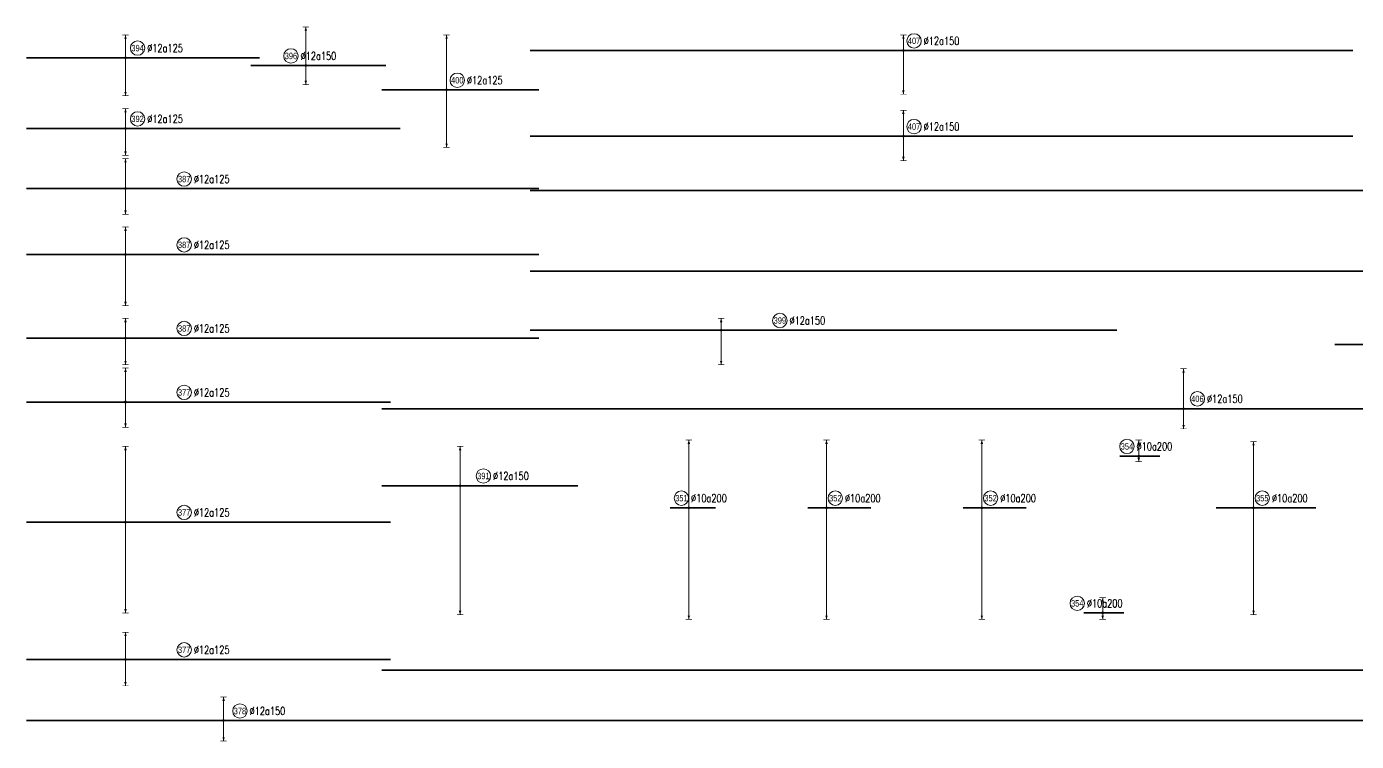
# Model space of a CAD drawing. Header units: millimetres. Extents: x -415354 to 883813, y -531490 to 486716.
# Drawn here: x 338303 to 421373, y 44780 to 89420 of the extents above; entities that cross this region are included whole.
import ezdxf
from ezdxf.enums import TextEntityAlignment as Align

# ---------------------------------------------------------------- set-up
doc = ezdxf.new("R2010")
doc.units = ezdxf.units.MM
doc.header["$MEASUREMENT"] = 0
for name, color, linetype, lineweight in [('NDC_S_DIM', 1, 'Continuous', 15), ('NDC_S_REBAR', 4, 'Continuous', 35), ('NDC_S_VN TEXT', 7, 'Continuous', 20)]:
    doc.layers.add(name, color=color, linetype=linetype, lineweight=lineweight)
doc.styles.add('ARIAL', font='arial.ttf', dxfattribs={"width": 0.8})
doc.styles.add('NDC_EN TXT', font='romans.shx', dxfattribs={"width": 0.8})

# ---------------------------------------------------------------- blocks, each defined once
blk = doc.blocks.new('*U989')
at = {"layer": 'NDC_S_REBAR'}
for p in [(0, 0), (-367.02, 0), (-367.02, 0)]:
    blk.add_line(p, (-367.02, 0), dxfattribs=at)
at = {"layer": 'NDC_S_VN TEXT', "color": 3, "style": 'NDC_EN TXT', "width": 0.75}
blk.add_attdef('DKT', (5.1, 1.75), '', height=2.5, dxfattribs=at)
at = {"layer": 'NDC_S_VN TEXT', "style": 'ARIAL', "width": 0.8}
blk.add_attdef('KHT', text='', height=2, dxfattribs=at).set_placement((2.1, 3), align=Align.MIDDLE_CENTER)
blk = doc.blocks.new('*U987')
at = {"layer": 'NDC_S_REBAR'}
for p in [(0, 0), (-367.02, 0), (-367.02, 0)]:
    blk.add_line(p, (-367.02, 0), dxfattribs=at)
at = {"layer": 'NDC_S_VN TEXT', "color": 3, "style": 'NDC_EN TXT', "width": 0.75}
blk.add_attdef('DKT', (5.1, 1.75), '', height=2.5, dxfattribs=at)
at = {"layer": 'NDC_S_VN TEXT', "style": 'ARIAL', "width": 0.8}
blk.add_attdef('KHT', text='', height=2, dxfattribs=at).set_placement((2.1, 3), align=Align.MIDDLE_CENTER)
blk = doc.blocks.new('*U986')
at = {"layer": 'NDC_S_REBAR'}
for p in [(0, 0), (-179.81, 0), (-179.81, 0)]:
    blk.add_line(p, (-179.81, 0), dxfattribs=at)
at = {"layer": 'NDC_S_VN TEXT', "color": 3, "style": 'NDC_EN TXT', "width": 0.75}
blk.add_attdef('DKT', (5.1, 1.75), '', height=2.5, dxfattribs=at)
at = {"layer": 'NDC_S_VN TEXT', "style": 'ARIAL', "width": 0.8}
blk.add_attdef('KHT', text='', height=2, dxfattribs=at).set_placement((2.1, 3), align=Align.MIDDLE_CENTER)
blk = doc.blocks.new('*U985')
at = {"layer": 'NDC_S_REBAR'}
for p in [(0, 0), (-477.16, 0), (-477.16, 0)]:
    blk.add_line(p, (-477.16, 0), dxfattribs=at)
at = {"layer": 'NDC_S_VN TEXT', "style": 'ARIAL', "width": 0.8}
blk.add_attdef('KHT', text='', height=2, dxfattribs=at).set_placement((2.1, -2.92), align=Align.MIDDLE_CENTER)
at = {"layer": 'NDC_S_VN TEXT', "color": 3, "style": 'NDC_EN TXT', "width": 0.75}
blk.add_attdef('DKT', (5.1, -4.17), '', height=2.5, dxfattribs=at)
blk = doc.blocks.new('*U970')
h = blk.add_hatch(color=6)
edge = h.paths.add_edge_path()
edge.add_arc((0, 0), 0.3, 0, 360)
at = {"layer": 'NDC_S_DIM', "color": 8}
for q in [(0, 12.56), (0, -6.2)]:
    blk.add_line((0, 0), q, dxfattribs=at)
for points in [[(-1, 12.56, 0.2, 0.2, 0), (1, 12.56, 0, 0, 0)], [(-1, -6.2, 0.2, 0.2, 0), (1, -6.2, 0, 0, 0)]]:
    blk.add_lwpolyline(points, format="xyseb", dxfattribs=at)
at = {"layer": 'NDC_S_DIM'}
blk.add_circle((4.31, 3.17), 2.25, dxfattribs=at)
at = {"layer": 'NDC_S_DIM', "color": 6}
blk.add_circle((0, 0), 0.3, dxfattribs=at)
at = {"layer": 'NDC_S_DIM', "color": 8}
for points in [[(-0.4, 11.36), (0, 12.56), (0.4, 11.36)], [(-0.4, -5), (0, -6.2), (0.4, -5)]]:
    blk.add_solid(points, dxfattribs=at)
at = {"layer": 'NDC_S_REBAR'}
for p, q in [((0, 0), (-250.37, 0)), ((-250.37, 0), (-250.37, 0)), ((0, 0), (626.48, 0)), ((-250.37, 0), (-250.37, 0))]:
    blk.add_line(p, q, dxfattribs=at)
at = {"layer": 'NDC_S_VN TEXT', "style": 'ARIAL', "width": 0.8}
blk.add_attdef('KHT', text='', height=2, dxfattribs=at).set_placement((4.31, 3.17), align=Align.MIDDLE_CENTER)
at = {"layer": 'NDC_S_VN TEXT', "color": 3, "style": 'NDC_EN TXT', "width": 0.75}
blk.add_attdef('DKT', (7.31, 1.92), '', height=2.5, dxfattribs=at)
blk = doc.blocks.new('*U963')
h = blk.add_hatch(color=6)
edge = h.paths.add_edge_path()
edge.add_arc((0, 0), 0.3, 0, 360)
at = {"layer": 'NDC_S_DIM', "color": 8}
for q in [(0, 5), (0, -1.75)]:
    blk.add_line((0, 0), q, dxfattribs=at)
for points in [[(-1, 5, 0.2, 0.2, 0), (1, 5, 0, 0, 0)], [(-1, -1.75, 0.2, 0.2, 0), (1, -1.75, 0, 0, 0)]]:
    blk.add_lwpolyline(points, format="xyseb", dxfattribs=at)
at = {"layer": 'NDC_S_DIM'}
blk.add_circle((-3.67, 3), 2.25, dxfattribs=at)
at = {"layer": 'NDC_S_DIM', "color": 6}
blk.add_circle((0, 0), 0.3, dxfattribs=at)
at = {"layer": 'NDC_S_DIM', "color": 8}
for points in [[(-0.4, 3.8), (0, 5), (0.4, 3.8)], [(-0.4, -0.55), (0, -1.75), (0.4, -0.55)]]:
    blk.add_solid(points, dxfattribs=at)
at = {"layer": 'NDC_S_REBAR'}
for p, q in [((0, 0), (-5.85, 0)), ((-5.85, 0), (-5.85, 0)), ((0, 0), (6.6, 0)), ((6.6, 0), (6.6, 0)), ((6.6, 0), (6.6, 0)), ((-5.85, 0), (-5.85, 0))]:
    blk.add_line(p, q, dxfattribs=at)
at = {"layer": 'NDC_S_VN TEXT', "color": 3, "style": 'NDC_EN TXT', "width": 0.75}
blk.add_attdef('DKT', (-0.67, 1.75), '', height=2.5, dxfattribs=at)
at = {"layer": 'NDC_S_VN TEXT', "style": 'ARIAL', "width": 0.8}
blk.add_attdef('KHT', text='', height=2, dxfattribs=at).set_placement((-3.67, 3), align=Align.MIDDLE_CENTER)
blk = doc.blocks.new('*U992')
h = blk.add_hatch(color=6)
edge = h.paths.add_edge_path()
edge.add_arc((0, 0), 0.3, 0, 360)
at = {"layer": 'NDC_S_DIM', "color": 8}
for q in [(0, 21.16), (0, -34.84)]:
    blk.add_line((0, 0), q, dxfattribs=at)
for points in [[(-1, 21.16, 0.2, 0.2, 0), (1, 21.16, 0, 0, 0)], [(-1, -34.84, 0.2, 0.2, 0), (1, -34.84, 0, 0, 0)]]:
    blk.add_lwpolyline(points, format="xyseb", dxfattribs=at)
at = {"layer": 'NDC_S_DIM'}
blk.add_circle((2.74, 3), 2.25, dxfattribs=at)
at = {"layer": 'NDC_S_DIM', "color": 6}
blk.add_circle((0, 0), 0.3, dxfattribs=at)
at = {"layer": 'NDC_S_DIM', "color": 8}
for points in [[(-0.4, 19.96), (0, 21.16), (0.4, 19.96)], [(-0.4, -33.64), (0, -34.84), (0.4, -33.64)]]:
    blk.add_solid(points, dxfattribs=at)
at = {"layer": 'NDC_S_REBAR'}
for p, q in [((0, 0), (-5.85, 0)), ((-5.85, 0), (-5.85, 0)), ((0, 0), (13.85, 0)), ((13.85, 0), (13.85, 0)), ((13.85, 0), (13.85, 0)), ((-5.85, 0), (-5.85, 0))]:
    blk.add_line(p, q, dxfattribs=at)
at = {"layer": 'NDC_S_VN TEXT', "color": 3, "style": 'NDC_EN TXT', "width": 0.75}
blk.add_attdef('DKT', (5.74, 1.75), '', height=2.5, dxfattribs=at)
at = {"layer": 'NDC_S_VN TEXT', "style": 'ARIAL', "width": 0.8}
blk.add_attdef('KHT', text='', height=2, dxfattribs=at).set_placement((2.74, 3), align=Align.MIDDLE_CENTER)
blk = doc.blocks.new('*U953')
h = blk.add_hatch(color=6)
edge = h.paths.add_edge_path()
edge.add_arc((-1.67, 0), 0.3, 0, 360)
at = {"layer": 'NDC_S_DIM', "color": 8}
for q in [(-1.67, 7.12), (-1.67, -11.88)]:
    blk.add_line((-1.67, 0), q, dxfattribs=at)
for points in [[(-2.67, 7.12, 0.2, 0.2, 0), (-0.67, 7.12, 0, 0, 0)], [(-2.67, -11.88, 0.2, 0.2, 0), (-0.67, -11.88, 0, 0, 0)]]:
    blk.add_lwpolyline(points, format="xyseb", dxfattribs=at)
at = {"layer": 'NDC_S_DIM'}
blk.add_circle((2.1, 3), 2.25, dxfattribs=at)
at = {"layer": 'NDC_S_DIM', "color": 6}
blk.add_circle((-1.67, 0), 0.3, dxfattribs=at)
at = {"layer": 'NDC_S_DIM', "color": 8}
for points in [[(-2.07, 5.92), (-1.67, 7.12), (-1.27, 5.92)], [(-2.07, -10.68), (-1.67, -11.88), (-1.27, -10.68)]]:
    blk.add_solid(points, dxfattribs=at)
at = {"layer": 'NDC_S_REBAR'}
for p, q in [((0, 0), (-32.56, 0)), ((-32.56, 0), (-32.56, 0)), ((0, 0), (40.14, 0)), ((40.14, 0), (40.14, 0)), ((40.14, 0), (40.14, 0)), ((-32.56, 0), (-32.56, 0))]:
    blk.add_line(p, q, dxfattribs=at)
at = {"layer": 'NDC_S_VN TEXT', "color": 3, "style": 'NDC_EN TXT', "width": 0.75}
blk.add_attdef('DKT', (5.1, 1.75), '', height=2.5, dxfattribs=at)
at = {"layer": 'NDC_S_VN TEXT', "style": 'ARIAL', "width": 0.8}
blk.add_attdef('KHT', text='', height=2, dxfattribs=at).set_placement((2.1, 3), align=Align.MIDDLE_CENTER)
blk = doc.blocks.new('*U952')
h = blk.add_hatch(color=6)
edge = h.paths.add_edge_path()
edge.add_arc((-1.37, 0), 0.3, 0, 360)
at = {"layer": 'NDC_S_DIM', "color": 8}
for q in [(-1.37, 12.07), (-1.37, -5.93)]:
    blk.add_line((-1.37, 0), q, dxfattribs=at)
for points in [[(-2.37, 12.07, 0.2, 0.2, 0), (-0.37, 12.07, 0, 0, 0)], [(-2.37, -5.93, 0.2, 0.2, 0), (-0.37, -5.93, 0, 0, 0)]]:
    blk.add_lwpolyline(points, format="xyseb", dxfattribs=at)
at = {"layer": 'NDC_S_DIM'}
blk.add_circle((-6.01, 3), 2.25, dxfattribs=at)
at = {"layer": 'NDC_S_DIM', "color": 6}
blk.add_circle((-1.37, 0), 0.3, dxfattribs=at)
at = {"layer": 'NDC_S_DIM', "color": 8}
for points in [[(-1.77, 10.87), (-1.37, 12.07), (-0.97, 10.87)], [(-1.77, -4.73), (-1.37, -5.93), (-0.97, -4.73)]]:
    blk.add_solid(points, dxfattribs=at)
at = {"layer": 'NDC_S_REBAR'}
for p, q in [((0, 0), (-18.57, 0)), ((-18.57, 0), (-18.57, 0)), ((0, 0), (23.63, 0)), ((23.63, 0), (23.63, 0)), ((23.63, 0), (23.63, 0)), ((-18.57, 0), (-18.57, 0))]:
    blk.add_line(p, q, dxfattribs=at)
at = {"layer": 'NDC_S_VN TEXT', "color": 3, "style": 'NDC_EN TXT', "width": 0.75}
blk.add_attdef('DKT', (-3.01, 1.75), '', height=2.5, dxfattribs=at)
at = {"layer": 'NDC_S_VN TEXT', "style": 'ARIAL', "width": 0.8}
blk.add_attdef('KHT', text='', height=2, dxfattribs=at).set_placement((-6.01, 3), align=Align.MIDDLE_CENTER)
blk = doc.blocks.new('*U951')
h = blk.add_hatch(color=6)
edge = h.paths.add_edge_path()
edge.add_arc((-12.87, 0), 0.3, 0, 360)
at = {"layer": 'NDC_S_DIM', "color": 8}
for q in [(-12.87, 17.15), (-12.87, -17.95)]:
    blk.add_line((-12.87, 0), q, dxfattribs=at)
for points in [[(-13.87, 17.15, 0.2, 0.2, 0), (-11.87, 17.15, 0, 0, 0)], [(-13.87, -17.95, 0.2, 0.2, 0), (-11.87, -17.95, 0, 0, 0)]]:
    blk.add_lwpolyline(points, format="xyseb", dxfattribs=at)
at = {"layer": 'NDC_S_DIM'}
blk.add_circle((-9.54, 3), 2.25, dxfattribs=at)
at = {"layer": 'NDC_S_DIM', "color": 6}
blk.add_circle((-12.87, 0), 0.3, dxfattribs=at)
at = {"layer": 'NDC_S_DIM', "color": 8}
for points in [[(-13.27, 15.95), (-12.87, 17.15), (-12.47, 15.95)], [(-13.27, -16.75), (-12.87, -17.95), (-12.47, -16.75)]]:
    blk.add_solid(points, dxfattribs=at)
at = {"layer": 'NDC_S_REBAR'}
for p, q in [((0, 0), (-33.06, 0)), ((-33.06, 0), (-33.06, 0)), ((0, 0), (15.89, 0)), ((15.89, 0), (15.89, 0)), ((15.89, 0), (15.89, 0)), ((-33.06, 0), (-33.06, 0))]:
    blk.add_line(p, q, dxfattribs=at)
at = {"layer": 'NDC_S_VN TEXT', "color": 3, "style": 'NDC_EN TXT', "width": 0.75}
blk.add_attdef('DKT', (-6.54, 1.75), '', height=2.5, dxfattribs=at)
at = {"layer": 'NDC_S_VN TEXT', "style": 'ARIAL', "width": 0.8}
blk.add_attdef('KHT', text='', height=2, dxfattribs=at).set_placement((-9.54, 3), align=Align.MIDDLE_CENTER)
blk = doc.blocks.new('*U950')
h = blk.add_hatch(color=6)
edge = h.paths.add_edge_path()
edge.add_arc((-12.87, 0), 0.3, 0, 360)
at = {"layer": 'NDC_S_DIM', "color": 8}
for q in [(-12.87, 4.86), (-12.87, -13.64)]:
    blk.add_line((-12.87, 0), q, dxfattribs=at)
for points in [[(-13.87, 4.86, 0.2, 0.2, 0), (-11.87, 4.86, 0, 0, 0)], [(-13.87, -13.64, 0.2, 0.2, 0), (-11.87, -13.64, 0, 0, 0)]]:
    blk.add_lwpolyline(points, format="xyseb", dxfattribs=at)
at = {"layer": 'NDC_S_DIM'}
blk.add_circle((-9.54, 3), 2.25, dxfattribs=at)
at = {"layer": 'NDC_S_DIM', "color": 6}
blk.add_circle((-12.87, 0), 0.3, dxfattribs=at)
at = {"layer": 'NDC_S_DIM', "color": 8}
for points in [[(-13.27, 3.66), (-12.87, 4.86), (-12.47, 3.66)], [(-13.27, -12.44), (-12.87, -13.64), (-12.47, -12.44)]]:
    blk.add_solid(points, dxfattribs=at)
at = {"layer": 'NDC_S_REBAR'}
for p, q in [((0, 0), (-129.46, 0)), ((-129.46, 0), (-129.46, 0)), ((0, 0), (127.48, 0)), ((127.48, 0), (127.48, 0)), ((127.48, 0), (127.48, 0)), ((-129.46, 0), (-129.46, 0))]:
    blk.add_line(p, q, dxfattribs=at)
at = {"layer": 'NDC_S_VN TEXT', "color": 3, "style": 'NDC_EN TXT', "width": 0.75}
blk.add_attdef('DKT', (-6.54, 1.75), '', height=2.5, dxfattribs=at)
at = {"layer": 'NDC_S_VN TEXT', "style": 'ARIAL', "width": 0.8}
blk.add_attdef('KHT', text='', height=2, dxfattribs=at).set_placement((-9.54, 3), align=Align.MIDDLE_CENTER)
blk = doc.blocks.new('*U949')
h = blk.add_hatch(color=6)
edge = h.paths.add_edge_path()
edge.add_arc((-1.67, 0), 0.3, 0, 360)
at = {"layer": 'NDC_S_DIM', "color": 8}
for q in [(-1.67, 6.22), (-1.67, -8.38)]:
    blk.add_line((-1.67, 0), q, dxfattribs=at)
for points in [[(-2.67, 6.22, 0.2, 0.2, 0), (-0.67, 6.22, 0, 0, 0)], [(-2.67, -8.38, 0.2, 0.2, 0), (-0.67, -8.38, 0, 0, 0)]]:
    blk.add_lwpolyline(points, format="xyseb", dxfattribs=at)
at = {"layer": 'NDC_S_DIM'}
blk.add_circle((2.1, 3), 2.25, dxfattribs=at)
at = {"layer": 'NDC_S_DIM', "color": 6}
blk.add_circle((-1.67, 0), 0.3, dxfattribs=at)
at = {"layer": 'NDC_S_DIM', "color": 8}
for points in [[(-2.07, 5.02), (-1.67, 6.22), (-1.27, 5.02)], [(-2.07, -7.18), (-1.67, -8.38), (-1.27, -7.18)]]:
    blk.add_solid(points, dxfattribs=at)
at = {"layer": 'NDC_S_REBAR'}
for p, q in [((0, 0), (-32.56, 0)), ((-32.56, 0), (-32.56, 0)), ((0, 0), (84.17, 0)), ((84.17, 0), (84.17, 0)), ((84.17, 0), (84.17, 0)), ((-32.56, 0), (-32.56, 0))]:
    blk.add_line(p, q, dxfattribs=at)
at = {"layer": 'NDC_S_VN TEXT', "color": 3, "style": 'NDC_EN TXT', "width": 0.75}
blk.add_attdef('DKT', (5.1, 1.75), '', height=2.5, dxfattribs=at)
at = {"layer": 'NDC_S_VN TEXT', "style": 'ARIAL', "width": 0.8}
blk.add_attdef('KHT', text='', height=2, dxfattribs=at).set_placement((2.1, 3), align=Align.MIDDLE_CENTER)
blk = doc.blocks.new('*U948')
h = blk.add_hatch(color=6)
edge = h.paths.add_edge_path()
edge.add_arc((-1.67, 0), 0.3, 0, 360)
at = {"layer": 'NDC_S_DIM', "color": 8}
for q in [(-1.67, 9.4), (-1.67, -8)]:
    blk.add_line((-1.67, 0), q, dxfattribs=at)
for points in [[(-2.67, 9.4, 0.2, 0.2, 0), (-0.67, 9.4, 0, 0, 0)], [(-2.67, -8, 0.2, 0.2, 0), (-0.67, -8, 0, 0, 0)]]:
    blk.add_lwpolyline(points, format="xyseb", dxfattribs=at)
at = {"layer": 'NDC_S_DIM'}
blk.add_circle((16.66, 3), 2.25, dxfattribs=at)
at = {"layer": 'NDC_S_DIM', "color": 6}
blk.add_circle((-1.67, 0), 0.3, dxfattribs=at)
at = {"layer": 'NDC_S_DIM', "color": 8}
for points in [[(-2.07, 8.2), (-1.67, 9.4), (-1.27, 8.2)], [(-2.07, -6.8), (-1.67, -8), (-1.27, -6.8)]]:
    blk.add_solid(points, dxfattribs=at)
at = {"layer": 'NDC_S_REBAR'}
for p, q in [((0, 0), (-32.56, 0)), ((-32.56, 0), (-32.56, 0)), ((0, 0), (127.39, 0)), ((127.39, 0), (127.39, 0)), ((127.39, 0), (127.39, 0)), ((-32.56, 0), (-32.56, 0))]:
    blk.add_line(p, q, dxfattribs=at)
at = {"layer": 'NDC_S_VN TEXT', "color": 3, "style": 'NDC_EN TXT', "width": 0.75}
blk.add_attdef('DKT', (19.66, 1.75), '', height=2.5, dxfattribs=at)
at = {"layer": 'NDC_S_VN TEXT', "style": 'ARIAL', "width": 0.8}
blk.add_attdef('KHT', text='', height=2, dxfattribs=at).set_placement((16.66, 3), align=Align.MIDDLE_CENTER)
blk = doc.blocks.new('*U947')
h = blk.add_hatch(color=6)
edge = h.paths.add_edge_path()
edge.add_arc((-12.87, 0), 0.3, 0, 360)
at = {"layer": 'NDC_S_DIM', "color": 8}
for q in [(-12.87, 8.12), (-12.87, -7.63)]:
    blk.add_line((-12.87, 0), q, dxfattribs=at)
for points in [[(-13.87, 8.12, 0.2, 0.2, 0), (-11.87, 8.12, 0, 0, 0)], [(-13.87, -7.63, 0.2, 0.2, 0), (-11.87, -7.63, 0, 0, 0)]]:
    blk.add_lwpolyline(points, format="xyseb", dxfattribs=at)
at = {"layer": 'NDC_S_DIM'}
blk.add_circle((-9.54, 3), 2.25, dxfattribs=at)
at = {"layer": 'NDC_S_DIM', "color": 6}
blk.add_circle((-12.87, 0), 0.3, dxfattribs=at)
at = {"layer": 'NDC_S_DIM', "color": 8}
for points in [[(-13.27, 6.92), (-12.87, 8.12), (-12.47, 6.92)], [(-13.27, -6.43), (-12.87, -7.63), (-12.47, -6.43)]]:
    blk.add_solid(points, dxfattribs=at)
at = {"layer": 'NDC_S_REBAR'}
for p, q in [((0, 0), (-129.46, 0)), ((-129.46, 0), (-129.46, 0)), ((0, 0), (127.48, 0)), ((127.48, 0), (127.48, 0)), ((127.48, 0), (127.48, 0)), ((-129.46, 0), (-129.46, 0))]:
    blk.add_line(p, q, dxfattribs=at)
at = {"layer": 'NDC_S_VN TEXT', "color": 3, "style": 'NDC_EN TXT', "width": 0.75}
blk.add_attdef('DKT', (-6.54, 1.75), '', height=2.5, dxfattribs=at)
at = {"layer": 'NDC_S_VN TEXT', "style": 'ARIAL', "width": 0.8}
blk.add_attdef('KHT', text='', height=2, dxfattribs=at).set_placement((-9.54, 3), align=Align.MIDDLE_CENTER)
blk = doc.blocks.new('*U946')
h = blk.add_hatch(color=6)
edge = h.paths.add_edge_path()
edge.add_arc((-1.67, 0), 0.3, 0, 360)
at = {"layer": 'NDC_S_DIM', "color": 8}
for q in [(-1.67, 8.57), (-1.67, -15.93)]:
    blk.add_line((-1.67, 0), q, dxfattribs=at)
for points in [[(-2.67, 8.57, 0.2, 0.2, 0), (-0.67, 8.57, 0, 0, 0)], [(-2.67, -15.93, 0.2, 0.2, 0), (-0.67, -15.93, 0, 0, 0)]]:
    blk.add_lwpolyline(points, format="xyseb", dxfattribs=at)
at = {"layer": 'NDC_S_DIM'}
blk.add_circle((16.66, 3), 2.25, dxfattribs=at)
at = {"layer": 'NDC_S_DIM', "color": 6}
blk.add_circle((-1.67, 0), 0.3, dxfattribs=at)
at = {"layer": 'NDC_S_DIM', "color": 8}
for points in [[(-2.07, 7.37), (-1.67, 8.57), (-1.27, 7.37)], [(-2.07, -14.73), (-1.67, -15.93), (-1.27, -14.73)]]:
    blk.add_solid(points, dxfattribs=at)
at = {"layer": 'NDC_S_REBAR'}
for p, q in [((0, 0), (-32.56, 0)), ((-32.56, 0), (-32.56, 0)), ((0, 0), (127.39, 0)), ((127.39, 0), (127.39, 0)), ((127.39, 0), (127.39, 0)), ((-32.56, 0), (-32.56, 0))]:
    blk.add_line(p, q, dxfattribs=at)
at = {"layer": 'NDC_S_VN TEXT', "color": 3, "style": 'NDC_EN TXT', "width": 0.75}
blk.add_attdef('DKT', (19.66, 1.75), '', height=2.5, dxfattribs=at)
at = {"layer": 'NDC_S_VN TEXT', "style": 'ARIAL', "width": 0.8}
blk.add_attdef('KHT', text='', height=2, dxfattribs=at).set_placement((16.66, 3), align=Align.MIDDLE_CENTER)
blk = doc.blocks.new('*U945')
h = blk.add_hatch(color=6)
edge = h.paths.add_edge_path()
edge.add_arc((-1.67, 0), 0.3, 0, 360)
at = {"layer": 'NDC_S_DIM', "color": 8}
for q in [(-1.67, 6.15), (-1.67, -8.35)]:
    blk.add_line((-1.67, 0), q, dxfattribs=at)
for points in [[(-2.67, 6.15, 0.2, 0.2, 0), (-0.67, 6.15, 0, 0, 0)], [(-2.67, -8.35, 0.2, 0.2, 0), (-0.67, -8.35, 0, 0, 0)]]:
    blk.add_lwpolyline(points, format="xyseb", dxfattribs=at)
at = {"layer": 'NDC_S_DIM'}
blk.add_circle((16.66, 3), 2.25, dxfattribs=at)
at = {"layer": 'NDC_S_DIM', "color": 6}
blk.add_circle((-1.67, 0), 0.3, dxfattribs=at)
at = {"layer": 'NDC_S_DIM', "color": 8}
for points in [[(-2.07, 4.95), (-1.67, 6.15), (-1.27, 4.95)], [(-2.07, -7.15), (-1.67, -8.35), (-1.27, -7.15)]]:
    blk.add_solid(points, dxfattribs=at)
at = {"layer": 'NDC_S_REBAR'}
for p, q in [((0, 0), (-32.56, 0)), ((-32.56, 0), (-32.56, 0)), ((0, 0), (127.4, 0)), ((127.4, 0), (127.4, 0)), ((127.4, 0), (127.4, 0)), ((-32.56, 0), (-32.56, 0))]:
    blk.add_line(p, q, dxfattribs=at)
at = {"layer": 'NDC_S_VN TEXT', "color": 3, "style": 'NDC_EN TXT', "width": 0.75}
blk.add_attdef('DKT', (19.66, 1.75), '', height=2.5, dxfattribs=at)
at = {"layer": 'NDC_S_VN TEXT', "style": 'ARIAL', "width": 0.8}
blk.add_attdef('KHT', text='', height=2, dxfattribs=at).set_placement((16.66, 3), align=Align.MIDDLE_CENTER)
blk = doc.blocks.new('*U944')
h = blk.add_hatch(color=6)
edge = h.paths.add_edge_path()
edge.add_arc((-1.67, 0), 0.3, 0, 360)
at = {"layer": 'NDC_S_DIM', "color": 8}
for q in [(-1.67, 10.62), (-1.67, -7.88)]:
    blk.add_line((-1.67, 0), q, dxfattribs=at)
for points in [[(-2.67, 10.62, 0.2, 0.2, 0), (-0.67, 10.62, 0, 0, 0)], [(-2.67, -7.88, 0.2, 0.2, 0), (-0.67, -7.88, 0, 0, 0)]]:
    blk.add_lwpolyline(points, format="xyseb", dxfattribs=at)
at = {"layer": 'NDC_S_DIM'}
blk.add_circle((16.66, 3), 2.25, dxfattribs=at)
at = {"layer": 'NDC_S_DIM', "color": 6}
blk.add_circle((-1.67, 0), 0.3, dxfattribs=at)
at = {"layer": 'NDC_S_DIM', "color": 8}
for points in [[(-2.07, 9.42), (-1.67, 10.62), (-1.27, 9.42)], [(-2.07, -6.68), (-1.67, -7.88), (-1.27, -6.68)]]:
    blk.add_solid(points, dxfattribs=at)
at = {"layer": 'NDC_S_REBAR'}
for p, q in [((0, 0), (-32.56, 0)), ((-32.56, 0), (-32.56, 0)), ((0, 0), (81.14, 0)), ((81.14, 0), (81.14, 0)), ((81.14, 0), (81.14, 0)), ((-32.56, 0), (-32.56, 0))]:
    blk.add_line(p, q, dxfattribs=at)
at = {"layer": 'NDC_S_VN TEXT', "color": 3, "style": 'NDC_EN TXT', "width": 0.75}
blk.add_attdef('DKT', (19.66, 1.75), '', height=2.5, dxfattribs=at)
at = {"layer": 'NDC_S_VN TEXT', "style": 'ARIAL', "width": 0.8}
blk.add_attdef('KHT', text='', height=2, dxfattribs=at).set_placement((16.66, 3), align=Align.MIDDLE_CENTER)
blk = doc.blocks.new('*U943')
h = blk.add_hatch(color=6)
edge = h.paths.add_edge_path()
edge.add_arc((-2.99, 0), 0.3, 0, 360)
at = {"layer": 'NDC_S_DIM', "color": 8}
for q in [(-2.99, 7.36), (-2.99, -6.39)]:
    blk.add_line((-2.99, 0), q, dxfattribs=at)
for points in [[(-3.99, 7.36, 0.2, 0.2, 0), (-1.99, 7.36, 0, 0, 0)], [(-3.99, -6.39, 0.2, 0.2, 0), (-1.99, -6.39, 0, 0, 0)]]:
    blk.add_lwpolyline(points, format="xyseb", dxfattribs=at)
at = {"layer": 'NDC_S_DIM'}
blk.add_circle((2.1, 3), 2.25, dxfattribs=at)
at = {"layer": 'NDC_S_DIM', "color": 6}
blk.add_circle((-2.99, 0), 0.3, dxfattribs=at)
at = {"layer": 'NDC_S_DIM', "color": 8}
for points in [[(-3.39, 6.16), (-2.99, 7.36), (-2.59, 6.16)], [(-3.39, -5.19), (-2.99, -6.39), (-2.59, -5.19)]]:
    blk.add_solid(points, dxfattribs=at)
at = {"layer": 'NDC_S_REBAR'}
for p, q in [((0, 0), (-64.53, 0)), ((-64.53, 0), (-64.53, 0)), ((0, 0), (590.17, 0)), ((-64.53, 0), (-64.53, 0))]:
    blk.add_line(p, q, dxfattribs=at)
at = {"layer": 'NDC_S_VN TEXT', "color": 3, "style": 'NDC_EN TXT', "width": 0.75}
blk.add_attdef('DKT', (5.1, 1.75), '', height=2.5, dxfattribs=at)
at = {"layer": 'NDC_S_VN TEXT', "style": 'ARIAL', "width": 0.8}
blk.add_attdef('KHT', text='', height=2, dxfattribs=at).set_placement((2.1, 3), align=Align.MIDDLE_CENTER)
blk = doc.blocks.new('*U939')
h = blk.add_hatch(color=6)
edge = h.paths.add_edge_path()
edge.add_arc((-1.67, 0), 0.3, 0, 360)
at = {"layer": 'NDC_S_DIM', "color": 8}
for q in [(-1.67, 3.68), (-1.67, -10.82)]:
    blk.add_line((-1.67, 0), q, dxfattribs=at)
for points in [[(-2.67, 3.68, 0.2, 0.2, 0), (-0.67, 3.68, 0, 0, 0)], [(-2.67, -10.82, 0.2, 0.2, 0), (-0.67, -10.82, 0, 0, 0)]]:
    blk.add_lwpolyline(points, format="xyseb", dxfattribs=at)
at = {"layer": 'NDC_S_DIM'}
blk.add_circle((16.66, 3), 2.25, dxfattribs=at)
at = {"layer": 'NDC_S_DIM', "color": 6}
blk.add_circle((-1.67, 0), 0.3, dxfattribs=at)
at = {"layer": 'NDC_S_DIM', "color": 8}
for points in [[(-2.07, 2.48), (-1.67, 3.68), (-1.27, 2.48)], [(-2.07, -9.62), (-1.67, -10.82), (-1.27, -9.62)]]:
    blk.add_solid(points, dxfattribs=at)
at = {"layer": 'NDC_S_REBAR'}
for p, q in [((0, 0), (-61.35, 0)), ((-61.35, 0), (-61.35, 0)), ((0, 0), (121.88, 0)), ((121.88, 0), (121.88, 0)), ((121.88, 0), (121.88, 0)), ((-61.35, 0), (-61.35, 0))]:
    blk.add_line(p, q, dxfattribs=at)
at = {"layer": 'NDC_S_VN TEXT', "color": 3, "style": 'NDC_EN TXT', "width": 0.75}
blk.add_attdef('DKT', (19.66, 1.75), '', height=2.5, dxfattribs=at)
at = {"layer": 'NDC_S_VN TEXT', "style": 'ARIAL', "width": 0.8}
blk.add_attdef('KHT', text='', height=2, dxfattribs=at).set_placement((16.66, 3), align=Align.MIDDLE_CENTER)
blk = doc.blocks.new('*U938')
h = blk.add_hatch(color=6)
edge = h.paths.add_edge_path()
edge.add_arc((-1.67, 0), 0.3, 0, 360)
at = {"layer": 'NDC_S_DIM', "color": 8}
for q in [(-1.67, 12.34), (-1.67, -40.16)]:
    blk.add_line((-1.67, 0), q, dxfattribs=at)
for points in [[(-2.67, 12.34, 0.2, 0.2, 0), (-0.67, 12.34, 0, 0, 0)], [(-2.67, -40.16, 0.2, 0.2, 0), (-0.67, -40.16, 0, 0, 0)]]:
    blk.add_lwpolyline(points, format="xyseb", dxfattribs=at)
at = {"layer": 'NDC_S_DIM'}
blk.add_circle((5.62, 3.12), 2.25, dxfattribs=at)
at = {"layer": 'NDC_S_DIM', "color": 6}
blk.add_circle((-1.67, 0), 0.3, dxfattribs=at)
at = {"layer": 'NDC_S_DIM', "color": 8}
for points in [[(-2.07, 11.14), (-1.67, 12.34), (-1.27, 11.14)], [(-2.07, -38.96), (-1.67, -40.16), (-1.27, -38.96)]]:
    blk.add_solid(points, dxfattribs=at)
at = {"layer": 'NDC_S_REBAR'}
for p, q in [((0, 0), (-26.07, 0)), ((-26.07, 0), (-26.07, 0)), ((0, 0), (35.13, 0)), ((35.13, 0), (35.13, 0)), ((35.13, 0), (35.13, 0)), ((-26.07, 0), (-26.07, 0))]:
    blk.add_line(p, q, dxfattribs=at)
at = {"layer": 'NDC_S_VN TEXT', "color": 3, "style": 'NDC_EN TXT', "width": 0.75}
blk.add_attdef('DKT', (8.62, 1.87), '', height=2.5, dxfattribs=at)
at = {"layer": 'NDC_S_VN TEXT', "style": 'ARIAL', "width": 0.8}
blk.add_attdef('KHT', text='', height=2, dxfattribs=at).set_placement((5.62, 3.12), align=Align.MIDDLE_CENTER)
blk = doc.blocks.new('*U937')
h = blk.add_hatch(color=6)
edge = h.paths.add_edge_path()
edge.add_arc((0, 0), 0.3, 0, 360)
at = {"layer": 'NDC_S_DIM', "color": 8}
for q in [(0, 20.66), (0, -33.34)]:
    blk.add_line((0, 0), q, dxfattribs=at)
for points in [[(-1, 20.66, 0.2, 0.2, 0), (1, 20.66, 0, 0, 0)], [(-1, -33.34, 0.2, 0.2, 0), (1, -33.34, 0, 0, 0)]]:
    blk.add_lwpolyline(points, format="xyseb", dxfattribs=at)
at = {"layer": 'NDC_S_DIM'}
blk.add_circle((2.74, 3), 2.25, dxfattribs=at)
at = {"layer": 'NDC_S_DIM', "color": 6}
blk.add_circle((0, 0), 0.3, dxfattribs=at)
at = {"layer": 'NDC_S_DIM', "color": 8}
for points in [[(-0.4, 19.46), (0, 20.66), (0.4, 19.46)], [(-0.4, -32.14), (0, -33.34), (0.4, -32.14)]]:
    blk.add_solid(points, dxfattribs=at)
at = {"layer": 'NDC_S_REBAR'}
for p, q in [((0, 0), (-11.72, 0)), ((-11.72, 0), (-11.72, 0)), ((0, 0), (19.48, 0)), ((19.48, 0), (19.48, 0)), ((19.48, 0), (19.48, 0)), ((-11.72, 0), (-11.72, 0))]:
    blk.add_line(p, q, dxfattribs=at)
at = {"layer": 'NDC_S_VN TEXT', "color": 3, "style": 'NDC_EN TXT', "width": 0.75}
blk.add_attdef('DKT', (5.74, 1.75), '', height=2.5, dxfattribs=at)
at = {"layer": 'NDC_S_VN TEXT', "style": 'ARIAL', "width": 0.8}
blk.add_attdef('KHT', text='', height=2, dxfattribs=at).set_placement((2.74, 3), align=Align.MIDDLE_CENTER)
blk = doc.blocks.new('*U911')
h = blk.add_hatch(color=6)
edge = h.paths.add_edge_path()
edge.add_arc((-1.67, 0), 0.3, 0, 360)
at = {"layer": 'NDC_S_DIM', "color": 8}
for q in [(-1.67, 23.61), (-1.67, -28.39)]:
    blk.add_line((-1.67, 0), q, dxfattribs=at)
for points in [[(-2.67, 23.61, 0.2, 0.2, 0), (-0.67, 23.61, 0, 0, 0)], [(-2.67, -28.39, 0.2, 0.2, 0), (-0.67, -28.39, 0, 0, 0)]]:
    blk.add_lwpolyline(points, format="xyseb", dxfattribs=at)
at = {"layer": 'NDC_S_DIM'}
blk.add_circle((16.66, 3), 2.25, dxfattribs=at)
at = {"layer": 'NDC_S_DIM', "color": 6}
blk.add_circle((-1.67, 0), 0.3, dxfattribs=at)
at = {"layer": 'NDC_S_DIM', "color": 8}
for points in [[(-2.07, 22.41), (-1.67, 23.61), (-1.27, 22.41)], [(-2.07, -27.19), (-1.67, -28.39), (-1.27, -27.19)]]:
    blk.add_solid(points, dxfattribs=at)
at = {"layer": 'NDC_S_REBAR'}
for p, q in [((0, 0), (-32.56, 0)), ((-32.56, 0), (-32.56, 0)), ((0, 0), (81.14, 0)), ((81.14, 0), (81.14, 0)), ((81.14, 0), (81.14, 0)), ((-32.56, 0), (-32.56, 0))]:
    blk.add_line(p, q, dxfattribs=at)
at = {"layer": 'NDC_S_VN TEXT', "color": 3, "style": 'NDC_EN TXT', "width": 0.75}
blk.add_attdef('DKT', (19.66, 1.75), '', height=2.5, dxfattribs=at)
at = {"layer": 'NDC_S_VN TEXT', "style": 'ARIAL', "width": 0.8}
blk.add_attdef('KHT', text='', height=2, dxfattribs=at).set_placement((16.66, 3), align=Align.MIDDLE_CENTER)
blk = doc.blocks.new('*U910')
h = blk.add_hatch(color=6)
edge = h.paths.add_edge_path()
edge.add_arc((-1.67, 0), 0.3, 0, 360)
at = {"layer": 'NDC_S_DIM', "color": 8}
for q in [(-1.67, 8.51), (-1.67, -8.24)]:
    blk.add_line((-1.67, 0), q, dxfattribs=at)
for points in [[(-2.67, 8.51, 0.2, 0.2, 0), (-0.67, 8.51, 0, 0, 0)], [(-2.67, -8.24, 0.2, 0.2, 0), (-0.67, -8.24, 0, 0, 0)]]:
    blk.add_lwpolyline(points, format="xyseb", dxfattribs=at)
at = {"layer": 'NDC_S_DIM'}
blk.add_circle((16.66, 3), 2.25, dxfattribs=at)
at = {"layer": 'NDC_S_DIM', "color": 6}
blk.add_circle((-1.67, 0), 0.3, dxfattribs=at)
at = {"layer": 'NDC_S_DIM', "color": 8}
for points in [[(-2.07, 7.31), (-1.67, 8.51), (-1.27, 7.31)], [(-2.07, -7.04), (-1.67, -8.24), (-1.27, -7.04)]]:
    blk.add_solid(points, dxfattribs=at)
at = {"layer": 'NDC_S_REBAR'}
for p, q in [((0, 0), (-32.56, 0)), ((-32.56, 0), (-32.56, 0)), ((0, 0), (81.14, 0)), ((81.14, 0), (81.14, 0)), ((81.14, 0), (81.14, 0)), ((-32.56, 0), (-32.56, 0))]:
    blk.add_line(p, q, dxfattribs=at)
at = {"layer": 'NDC_S_VN TEXT', "color": 3, "style": 'NDC_EN TXT', "width": 0.75}
blk.add_attdef('DKT', (19.66, 1.75), '', height=2.5, dxfattribs=at)
at = {"layer": 'NDC_S_VN TEXT', "style": 'ARIAL', "width": 0.8}
blk.add_attdef('KHT', text='', height=2, dxfattribs=at).set_placement((16.66, 3), align=Align.MIDDLE_CENTER)
blk = doc.blocks.new('*U908')
h = blk.add_hatch(color=6)
edge = h.paths.add_edge_path()
edge.add_arc((0, 0), 0.3, 0, 360)
at = {"layer": 'NDC_S_DIM', "color": 8}
for q in [(0, 4.7), (0, -2.05)]:
    blk.add_line((0, 0), q, dxfattribs=at)
for points in [[(-1, 4.7, 0.2, 0.2, 0), (1, 4.7, 0, 0, 0)], [(-1, -2.05, 0.2, 0.2, 0), (1, -2.05, 0, 0, 0)]]:
    blk.add_lwpolyline(points, format="xyseb", dxfattribs=at)
at = {"layer": 'NDC_S_DIM'}
blk.add_circle((-7.95, 2.96), 2.25, dxfattribs=at)
at = {"layer": 'NDC_S_DIM', "color": 6}
blk.add_circle((0, 0), 0.3, dxfattribs=at)
at = {"layer": 'NDC_S_DIM', "color": 8}
for points in [[(-0.4, 3.5), (0, 4.7), (0.4, 3.5)], [(-0.4, -0.85), (0, -2.05), (0.4, -0.85)]]:
    blk.add_solid(points, dxfattribs=at)
at = {"layer": 'NDC_S_REBAR'}
for p, q in [((0, 0), (-5.85, 0)), ((-5.85, 0), (-5.85, 0)), ((0, 0), (6.6, 0)), ((6.6, 0), (6.6, 0)), ((6.6, 0), (6.6, 0)), ((-5.85, 0), (-5.85, 0))]:
    blk.add_line(p, q, dxfattribs=at)
at = {"layer": 'NDC_S_VN TEXT', "color": 3, "style": 'NDC_EN TXT', "width": 0.75}
blk.add_attdef('DKT', (-4.95, 1.71), '', height=2.5, dxfattribs=at)
at = {"layer": 'NDC_S_VN TEXT', "style": 'ARIAL', "width": 0.8}
blk.add_attdef('KHT', text='', height=2, dxfattribs=at).set_placement((-7.95, 2.96), align=Align.MIDDLE_CENTER)
blk = doc.blocks.new('*U891')
h = blk.add_hatch(color=6)
edge = h.paths.add_edge_path()
edge.add_arc((0, 0), 0.3, 0, 360)
at = {"layer": 'NDC_S_DIM', "color": 8}
for q in [(0, 21.16), (0, -34.84)]:
    blk.add_line((0, 0), q, dxfattribs=at)
for points in [[(-1, 21.16, 0.2, 0.2, 0), (1, 21.16, 0, 0, 0)], [(-1, -34.84, 0.2, 0.2, 0), (1, -34.84, 0, 0, 0)]]:
    blk.add_lwpolyline(points, format="xyseb", dxfattribs=at)
at = {"layer": 'NDC_S_DIM'}
blk.add_circle((-2.32, 3), 2.25, dxfattribs=at)
at = {"layer": 'NDC_S_DIM', "color": 6}
blk.add_circle((0, 0), 0.3, dxfattribs=at)
at = {"layer": 'NDC_S_DIM', "color": 8}
for points in [[(-0.4, 19.96), (0, 21.16), (0.4, 19.96)], [(-0.4, -33.64), (0, -34.84), (0.4, -33.64)]]:
    blk.add_solid(points, dxfattribs=at)
at = {"layer": 'NDC_S_REBAR'}
for p, q in [((0, 0), (-5.85, 0)), ((-5.85, 0), (-5.85, 0)), ((0, 0), (8.35, 0)), ((8.35, 0), (8.35, 0)), ((8.35, 0), (8.35, 0)), ((-5.85, 0), (-5.85, 0))]:
    blk.add_line(p, q, dxfattribs=at)
at = {"layer": 'NDC_S_VN TEXT', "color": 3, "style": 'NDC_EN TXT', "width": 0.75}
blk.add_attdef('DKT', (0.68, 1.75), '', height=2.5, dxfattribs=at)
at = {"layer": 'NDC_S_VN TEXT', "style": 'ARIAL', "width": 0.8}
blk.add_attdef('KHT', text='', height=2, dxfattribs=at).set_placement((-2.32, 3), align=Align.MIDDLE_CENTER)

msp = doc.modelspace()

# ---------------------------------------------------------------- block references
at = {"xscale": 200, "yscale": 200, "zscale": 200}
for name, p, values in [('*U953', (344814.7, 87476.7), {'KHT': '394', 'DKT': '%%C12a125'}), ('*U952', (356017.4, 86986.9), {'KHT': '396', 'DKT': '%%c12a150'}), ('*U951', (367114.7, 85469.3), {'KHT': '400', 'DKT': '%%C12a125'}), ('*U950', (395647, 87928.6), {'KHT': '407', 'DKT': '%%C12a150'}), ('*U949', (344814.7, 83057), {'KHT': '392', 'DKT': '%%C12a125'}), ('*U947', (395647, 82575.8), {'KHT': '407', 'DKT': '%%C12a150'}), ('*U948', (344814.7, 79299.8), {'KHT': '387', 'DKT': '%%C12a125'}), ('*U946', (344814.7, 75186.8), {'KHT': '387', 'DKT': '%%C12a125'}), ('*U939', (382025.8, 70463.6), {'KHT': '399', 'DKT': '%%C12a150'}), ('*U945', (344814.7, 69969.6), {'KHT': '387', 'DKT': '%%C12a125'}), ('*U944', (344814.7, 65975.2), {'KHT': '377', 'DKT': '%%C12a125'}), ('*U970', (410576, 65539.7), {'KHT': '406', 'DKT': '%%C12a150'}), ('*U911', (344814.7, 58478.1), {'KHT': '377', 'DKT': '%%C12a125'}), ('*U938', (365715.7, 60731.4), {'KHT': '391', 'DKT': '%%C12a150'}), ('*U891', (379672.5, 59368.6), {'KHT': '351', 'DKT': '%%c10a200'}), ('*U992', (388272.5, 59368.6), {'KHT': '352', 'DKT': '%%c10a200'}), ('*U992', (397972.5, 59368.6), {'KHT': '352', 'DKT': '%%c10a200'}), ('*U963', (407772.5, 62600), {'KHT': '354', 'DKT': '%%c10a200'}), ('*U937', (414946.3, 59368.6), {'KHT': '355', 'DKT': '%%c10a200'}), ('*U908', (405522.5, 52809.7), {'KHT': '354', 'DKT': '%%c10a200'}), ('*U910', (344814.7, 49898.4), {'KHT': '377', 'DKT': '%%C12a125'}), ('*U943', (351208.4, 46078.7), {'KHT': '378', 'DKT': '%%C12a150'})]:
    msp.add_blockref(name, p, dxfattribs=at).add_auto_attribs(values)
for name, p in [('*U989', (443160, 79192)), ('*U987', (443160, 74147.2)), ('*U986', (455984.5, 69565)), ('*U985', (455934.6, 49223))]:
    msp.add_blockref(name, p, dxfattribs=at)

doc.saveas('drawing.dxf')
